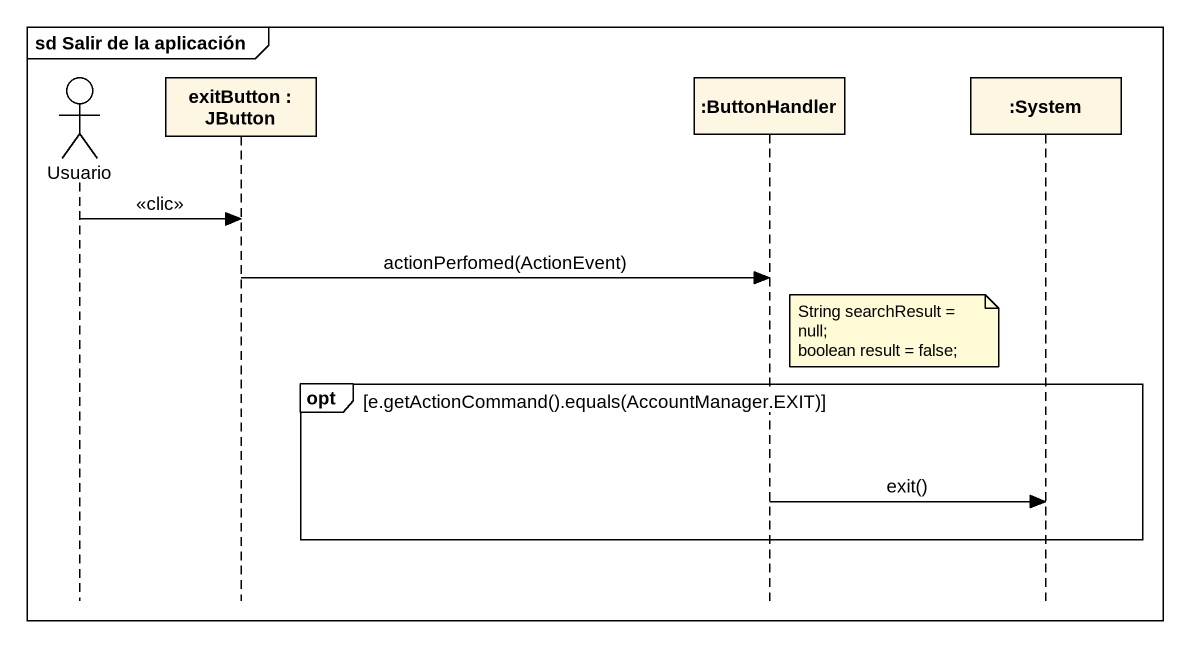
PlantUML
@startuml
mainframe sd Salir de la aplicación
hide footbox
actor Usuario
participant "exitButton : JButton" as exitButton
participant ":ButtonHandler" as ButtonHandler
participant ":System" as System

Usuario -> exitButton : <<clic>>
exitButton -> ButtonHandler : actionPerfomed(ActionEvent)
note right of ButtonHandler
  String searchResult = null;
  boolean result = false;
end note
opt e.getActionCommand().equals(AccountManager.EXIT)
  ButtonHandler -> System : exit()
end
@enduml
